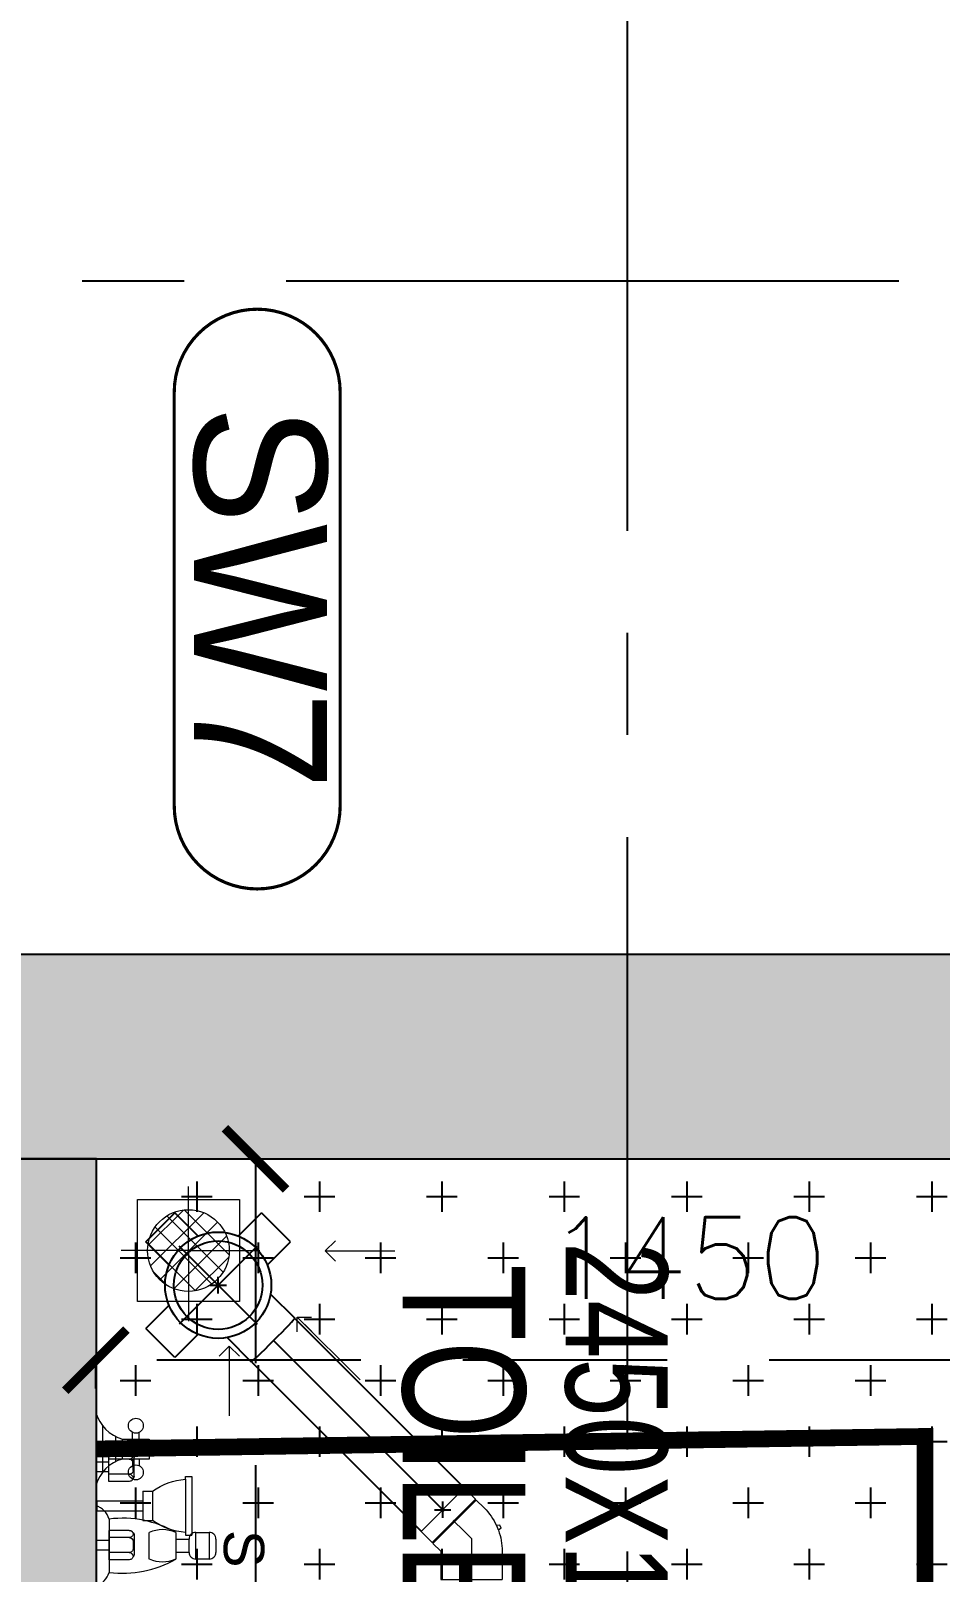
# Model space of a CAD drawing. Header units: millimetres. Extents: x -414464 to 1686, y -90036 to 108605.
# Drawn here: x -101122 to -100008, y -56921 to -55034 of the extents above; entities that cross this region are included whole.
import ezdxf

# ---------------------------------------------------------------- set-up
doc = ezdxf.new("R2010")
doc.units = ezdxf.units.MM
doc.header["$LTSCALE"] = 1000
doc.header["$MEASUREMENT"] = 0
for name, pattern in [('$1$AUDIT_D_120904163729-0', [0]), ('$36$HIDDEN', [0.375, 0.25, -0.125]), ('AUDIT_D_120904163729-0', [0]), ('T8(T9 IS SIMILAR) - DIMENSION & TEXTING$1$AUDIT_D_120904163729-0', [0]), ('T8(T9 IS SIMILAR) - DIMENSION & TEXTING$1$CENTERX2', [101.6, 63.5, -12.7, 12.7, -12.7]), ('T8(T9 IS SIMILAR) - DIMENSION & TEXTING$1$HIDDEN', [0.375, 0.25, -0.125]), ('T8_REFUGE COLUMNS$1$CENTER2', [1.125, 0.75, -0.125, 0.125, -0.125])]:
    doc.linetypes.add(name, pattern=pattern)
doc.layers.get('0').update_dxf_attribs({"linetype": 'AUDIT_D_120904163729-0'})
for name, color, linetype in [('$0$A-HATCH -160', 251, '$1$AUDIT_D_120904163729-0'), ('$21$A-DIMENSIONS', 2, '$36$HIDDEN'), ('2BHK-A - BACK$1$A-TOI SUNK 50MM', 8, 'Continuous'), ('a-rcc', 3, 'Continuous'), ('T8(T9 IS SIMILAR) - DIMENSION & TEXTING$1$A-DIMENSIONS', 2, 'T8(T9 IS SIMILAR) - DIMENSION & TEXTING$1$HIDDEN'), ('T8(T9 IS SIMILAR) - DIMENSION & TEXTING$1$A-PLUMBING', 7, 'T8(T9 IS SIMILAR) - DIMENSION & TEXTING$1$AUDIT_D_120904163729-0'), ('T8(T9 IS SIMILAR) - DIMENSION & TEXTING$1$pl-75 dia waste pipe', 3, 'Continuous'), ('T8(T9 IS SIMILAR) - DIMENSION & TEXTING$1$pl-75 dia waste pipe1', 3, 'Continuous'), ('T8(T9 IS SIMILAR) - DIMENSION & TEXTING$1$PL-FITTINGS', 5, 'Continuous'), ('T8(T9 IS SIMILAR) - DIMENSION & TEXTING$1$U-TI-75MM WASTE WATER PIPE', 3, 'Continuous'), ('T8(T9 IS SIMILAR) - DIMENSION & TEXTING$1$U-TI-TEXT', 7, 'Continuous'), ('T8(T9 IS SIMILAR) - DIMENSION & TEXTING$1$U-TI-WS', 5, 'Continuous'), ('T8(T9 IS SIMILAR)$1$$6$a-beam 2', 50, 'Continuous'), ('T8_REFUGE COLUMNS$1$A-CENTERLINE', 193, 'T8_REFUGE COLUMNS$1$CENTER2'), ('T8_REFUGE COLUMNS$1$A-RCC COLS', 3, 'Continuous'), ('T8_TYPICAL COLUMNS$1$A-RCC COLS', 3, 'Continuous')]:
    doc.layers.add(name, color=color, linetype=linetype)
for name, color, linetype, lineweight in [('2BHK-A - BACK$1$a-Text', 4, 'Continuous', 0), ('2BHK-A - BACK$1$a-TEXT -R SIZE', 4, 'Continuous', 0), ('2BHK-A - BACK$1$a-TOI-fixtures', 251, 'Continuous', 0), ('T8(T9 IS SIMILAR) - DIMENSION & TEXTING$1$FURNITURE_AR', 34, 'Continuous', 9), ('T8(T9 IS SIMILAR)$1$D&W', 8, 'Continuous', 25), ('T8_REFUGE COLUMNS$1$A-COLUMN NO size reduce', 81, 'Continuous', 25)]:
    doc.layers.add(name, color=color, linetype=linetype, lineweight=lineweight)
doc.layers.add('T8(T9 IS SIMILAR) - DIMENSION & TEXTING$1$GEB-BEZUG', color=2, linetype='Continuous', lineweight=25, true_color=0xffff00)
doc.layers.add('T8_REFUGE COLUMNS$1$COL-HATCH', color=7, linetype='Continuous', lineweight=25, true_color=0xa3a3a3)
doc.styles.add('2BHK-A - BACK$1$ARIAL ARROW', font='swisscl.ttf')
doc.styles.add('2BHK-A - BACK$1$Romans 1', font='romans.shx', dxfattribs={"height": 100})
doc.styles.add('T8(T9 IS SIMILAR) - DIMENSION & TEXTING$1$arial', font='sanss___.ttf')
doc.styles.add('T8(T9 IS SIMILAR) - DIMENSION & TEXTING$1$Romans 1', font='romans.shx', dxfattribs={"height": 100})
doc.styles.add('T8_REFUGE COLUMNS$1$STANDARD', font='GOTHIC.TTF')
doc.dimstyles.new('2BHK-A - BACK$1$ALPINE S', dxfattribs={"dimscale": 0, "dimtxt": 100, "dimasz": 75, "dimexe": 0, "dimexo": 0, "dimgap": 75, "dimtad": 1, "dimdec": 0, "dimzin": 0, "dimdsep": 46, "dimtxsty": '2BHK-A - BACK$1$Romans 1', "dimblk": '2BHK-A - BACK$1$_ArchTick', "dimcen": 0.09, "dimclrd": 256, "dimclre": 256, "dimclrt": 7, "dimadec": 0, "dimazin": 0, "dimtfac": 1, "dimtdec": 0, "dimtofl": 0, "dimtmove": 1, "dimatfit": 0, "dimldrblk": '2BHK-A - BACK$1$_Open90', "dimfxl": 1, "dimtolj": 1, "dimtzin": 0, "dimarcsym": 0})
doc.dimstyles.new('T8(T9 IS SIMILAR) - DIMENSION & TEXTING$1$ALPINE S', dxfattribs={"dimscale": 0, "dimtxt": 100, "dimasz": 75, "dimexe": 0, "dimexo": 0, "dimgap": 75, "dimtad": 1, "dimdec": 0, "dimzin": 0, "dimdsep": 46, "dimtxsty": 'T8(T9 IS SIMILAR) - DIMENSION & TEXTING$1$Romans 1', "dimblk": 'T8(T9 IS SIMILAR) - DIMENSION & TEXTING$1$_ArchTick', "dimcen": 0.09, "dimclrd": 256, "dimclre": 256, "dimclrt": 7, "dimadec": 0, "dimazin": 0, "dimtfac": 1, "dimtdec": 0, "dimtofl": 0, "dimtmove": 1, "dimatfit": 0, "dimldrblk": 'T8(T9 IS SIMILAR) - DIMENSION & TEXTING$1$_Open90', "dimfxl": 1, "dimtolj": 1, "dimtzin": 0, "dimarcsym": 0})

# ---------------------------------------------------------------- blocks, each defined once
blk = doc.blocks.new('T8_REFUGE COLUMNS')
at = {"layer": 'T8_REFUGE COLUMNS$1$COL-HATCH', "linetype": 'ByBlock'}
h = blk.add_hatch(color=256, dxfattribs=at)
h.dxf.hatch_style = 1
h.paths.add_polyline_path([(1196642.1, -5706299.9), (1196392.1, -5706299.9), (1196392.1, -5708099.9), (1196642.1, -5708099.9)])
h = blk.add_hatch(color=256, dxfattribs=at)
h.dxf.hatch_style = 1
h.paths.add_polyline_path([(1196642.1, -5708099.9), (1199252.1, -5708099.9), (1199252.1, -5707849.9), (1196642.1, -5707849.9)])
at = {"layer": 'T8_REFUGE COLUMNS$1$A-CENTERLINE'}
for p, q in [((1195567.1, -5727867.6), (1195567.1, -5698299.6)), ((1217248.2, -5707199.9), (1182156.9, -5707199.9))]:
    blk.add_line(p, q, dxfattribs=at)
at = {"layer": 'T8_REFUGE COLUMNS$1$A-COLUMN NO size reduce', "linetype": 'ByBlock', "const_width": 3.9}
blk.add_lwpolyline([(1195703.5, -5707754.8, -1), (1195703.5, -5707551.6), (1196210.2, -5707551.6, -1), (1196210.2, -5707754.8)], format="xyb", close=True, dxfattribs=at)
at = {"layer": 'T8_REFUGE COLUMNS$1$A-RCC COLS', "linetype": 'ByBlock'}
for points in [[(1196642.1, -5706299.9), (1196392.1, -5706299.9), (1196392.1, -5708099.9), (1196642.1, -5708099.9)], [(1196642.1, -5708099.9), (1199252.1, -5708099.9), (1199252.1, -5707849.9), (1196642.1, -5707849.9)]]:
    blk.add_lwpolyline(points, close=True, dxfattribs=at)
at = {"layer": 'T8_REFUGE COLUMNS$1$A-COLUMN NO size reduce', "linetype": 'ByBlock', "insert": (1195719.8, -5707567.9), "char_height": 162.5, "attachment_point": 1, "style": 'T8_REFUGE COLUMNS$1$STANDARD'}
blk.add_mtext_dynamic_manual_height_columns('SW7', width=444.685, gutter_width=500, heights=[0], dxfattribs=at)
blk = doc.blocks.new('T8_TYPICAL COLUMNS')
at = {"layer": 'T8_TYPICAL COLUMNS$1$A-RCC COLS', "linetype": 'ByBlock'}
blk.add_blockref('T8_REFUGE COLUMNS', (0, 0), dxfattribs=at)
blk = doc.blocks.new('2BHK-A - BACK$1$Type-A-First Floor Plan-bottom-up$0$FLOOR TRAP-flat-6')
at = {"layer": '2BHK-A - BACK$1$a-TOI-fixtures'}
h = blk.add_hatch(dxfattribs=at)
h.set_pattern_fill('ACET-2D-_USER', color=256, scale=20, angle=45, style=0, double=1, pattern_type=0)
h.set_pattern_definition([(45, (-789896.981, 5385770.066), (-14.142135624, 14.142135624), []), (135, (-789896.981, 5385770.066), (-14.142135624, -14.142135624), [])])
edge = h.paths.add_edge_path()
edge.add_arc((150, 150), 50, 0, 360)
for q in [(150, 228.6), (67.6, 150), (237.4, 150), (150, 63.6)]:
    blk.add_line((150, 150), q, dxfattribs=at)
blk.add_lwpolyline([(87.5, 212.5), (212.5, 212.5), (212.5, 87.5), (87.5, 87.5)], close=True, dxfattribs=at)
blk.add_circle((150, 150), 50, dxfattribs=at)
blk = doc.blocks.new('2BHK-A - BACK$1$SH-flat-2')
at = {"color": 0}
for p, q in [((14.6, 30), (14.7, 66)), ((39.8, 57.2), (14.6, 57.2)), ((39.9, 65.9), (14.7, 66)), ((45.9, 36.2), (45.9, 59)), ((0.1, 54), (14.6, 54)), ((0.1, 42), (14.6, 42)), ((39.7, 38.7), (14.5, 38.7)), ((44.6, 43), (44.6, 52.2)), ((39.8, 29.9), (14.6, 30)), ((43.4, 31.6), (44.7, 33.1)), ((108.4, -32.8), (108.5, 32.4)), ((108.5, 35.8), (116.3, 35.8)), ((108.5, 32.4), (108.5, 35.8)), ((116.2, -36.2), (116.3, 35.8)), ((0, -6), (0, 6)), ((0, 6), (56.3, 5.9)), ((56.2, -18.1), (56.3, 17.9)), ((56.3, 17.9), (68.3, 17.9)), ((68.2, -18.1), (68.3, 17.9)), ((0, -6), (56.3, -6.1)), ((56.2, -18.1), (68.2, -18.1)), ((14.5, -30), (14.4, -66)), ((39.7, -30.1), (14.5, -30)), ((43.3, -31.7), (44.6, -33.3)), ((45.7, -36.4), (45.7, -59.2)), ((108.4, -32.8), (108.4, -36.2)), ((108.4, -36.2), (116.2, -36.2)), ((-0.1, -42), (14.4, -42)), ((-0.1, -54), (14.4, -54)), ((39.6, -38.8), (14.4, -38.8)), ((44.4, -43.2), (44.4, -52.4)), ((39.5, -57.3), (14.3, -57.3)), ((39.6, -66.1), (14.4, -66))]:
    blk.add_line(p, q, dxfattribs=at)
for centre, radius, start, end in [((39.8, 62), 4.8, 269.8776, 359.8776), ((39.8, 52.2), 4.8, 359.8776, 89.8776), ((39.9, 61.1), 4.8, 359.8776, 89.8776), ((41.1, 59), 4.8, 359.8776, 46.4449), ((39.8, 43.5), 4.8, 269.8776, 359.8776), ((39.7, 33.9), 4.8, 359.8776, 89.8776), ((39.8, 34.7), 4.8, 269.8776, 359.8776), ((41.1, 36.2), 4.8, 319.2258, 359.8776), ((114.8, -47.9), 80.5, 94.4595, 125.2375), ((115, 47.4), 80.5, 234.5177, 265.2957), ((39.6, -34), 4.8, 269.8776, 359.8776), ((39.7, -34.9), 4.8, 359.8776, 89.8776), ((40.9, -36.4), 4.8, 359.8776, 40.5294), ((39.5, -52.4), 4.8, 269.8776, 359.8776), ((39.6, -43.6), 4.8, 359.8776, 89.8776), ((39.5, -62.1), 4.8, 359.8776, 89.8776), ((39.6, -61.3), 4.8, 269.8776, 359.8776), ((40.9, -59.2), 4.8, 313.3103, 359.8776)]:
    blk.add_arc(centre, radius, start, end, dxfattribs=at)
blk = doc.blocks.new('2BHK-A - BACK$1$_ArchTick')
at = {"color": 0, "linetype": 'ByBlock', "const_width": 0.15}
blk.add_lwpolyline([(-0.5, -0.5), (0.5, 0.5)], dxfattribs=at)
blk = doc.blocks.new('2BHK-A - BACK$1$_Open90')
at = {"color": 0, "linetype": 'ByBlock', "lineweight": -2}
for p, q in [((0, 0), (-1, 0)), ((-0.5, 0.5), (0, 0)), ((0, 0), (-0.5, -0.5))]:
    blk.add_line(p, q, dxfattribs=at)
blk = doc.blocks.new('T8(T9 IS SIMILAR) - DIMENSION & TEXTING$1$_ArchTick')
at = {"color": 0, "linetype": 'ByBlock', "const_width": 0.15}
blk.add_lwpolyline([(-0.5, -0.5), (0.5, 0.5)], dxfattribs=at)
blk = doc.blocks.new('*D1558')
at = {"layer": 'T8(T9 IS SIMILAR) - DIMENSION & TEXTING$1$A-DIMENSIONS', "linetype": 'T8(T9 IS SIMILAR) - DIMENSION & TEXTING$1$HIDDEN', "lineweight": -2, "transparency": 16777216}
for p, q in [((1196642.3, -5707850.9), (1196642.3, -5707655.2)), ((1199092.3, -5707851.3), (1199092.3, -5707655.2))]:
    blk.add_line(p, q, dxfattribs=at)
at = {"layer": 'T8(T9 IS SIMILAR) - DIMENSION & TEXTING$1$A-DIMENSIONS', "lineweight": -2, "transparency": 16777216}
blk.add_line((1196642.3, -5707655.2), (1199092.3, -5707655.2), dxfattribs=at)
at = {"layer": 'T8(T9 IS SIMILAR) - DIMENSION & TEXTING$1$A-DIMENSIONS', "linetype": 'ByBlock', "lineweight": -2, "transparency": 16777216, "xscale": 75, "yscale": 75, "zscale": 75, "rotation": 180}
blk.add_blockref('T8(T9 IS SIMILAR) - DIMENSION & TEXTING$1$_ArchTick', (1196642.3, -5707655.2), dxfattribs=at)
at = {"layer": 'T8(T9 IS SIMILAR) - DIMENSION & TEXTING$1$A-DIMENSIONS', "linetype": 'ByBlock', "lineweight": -2, "transparency": 16777216, "xscale": 75, "yscale": 75, "zscale": 75}
blk.add_blockref('T8(T9 IS SIMILAR) - DIMENSION & TEXTING$1$_ArchTick', (1199092.3, -5707655.2), dxfattribs=at)
at = {"layer": 'T8(T9 IS SIMILAR) - DIMENSION & TEXTING$1$A-DIMENSIONS', "color": 7, "linetype": 'ByBlock', "transparency": 16777216, "insert": (1197867.3, -5707530.2), "char_height": 100, "attachment_point": 5, "style": 'T8(T9 IS SIMILAR) - DIMENSION & TEXTING$1$Romans 1'}
blk.add_mtext('\\A1;2450', dxfattribs=at)
blk = doc.blocks.new('T8(T9 IS SIMILAR) - DIMENSION & TEXTING$1$_Open90')
at = {"color": 0, "linetype": 'ByBlock', "lineweight": -2}
for p, q in [((-0.5, 0.5), (0, 0)), ((0, 0), (-1, 0)), ((0, 0), (-0.5, -0.5))]:
    blk.add_line(p, q, dxfattribs=at)
blk = doc.blocks.new('*D1559')
at = {"layer": 'T8(T9 IS SIMILAR) - DIMENSION & TEXTING$1$A-DIMENSIONS', "linetype": 'T8(T9 IS SIMILAR) - DIMENSION & TEXTING$1$HIDDEN', "lineweight": -2, "transparency": 16777216}
for p, q in [((1196923.3, -5706401.3), (1196888.8, -5706401.3)), ((1196923.3, -5707850.9), (1196888.8, -5707850.9))]:
    blk.add_line(p, q, dxfattribs=at)
at = {"layer": 'T8(T9 IS SIMILAR) - DIMENSION & TEXTING$1$A-DIMENSIONS', "lineweight": -2, "transparency": 16777216}
blk.add_line((1196888.8, -5706401.3), (1196888.8, -5707850.9), dxfattribs=at)
at = {"layer": 'T8(T9 IS SIMILAR) - DIMENSION & TEXTING$1$A-DIMENSIONS', "linetype": 'ByBlock', "lineweight": -2, "transparency": 16777216, "xscale": 75, "yscale": 75, "zscale": 75}
for p, rotation in [((1196888.8, -5706401.3), 90), ((1196888.8, -5707850.9), 270)]:
    blk.add_blockref('T8(T9 IS SIMILAR) - DIMENSION & TEXTING$1$_ArchTick', p, dxfattribs=dict(at, rotation=rotation))
at = {"layer": 'T8(T9 IS SIMILAR) - DIMENSION & TEXTING$1$A-DIMENSIONS', "color": 7, "linetype": 'ByBlock', "transparency": 16777216, "insert": (1196763.8, -5707126.1), "char_height": 100, "attachment_point": 5, "rotation": 90, "style": 'T8(T9 IS SIMILAR) - DIMENSION & TEXTING$1$Romans 1'}
blk.add_mtext('\\A1;1450', dxfattribs=at)
blk = doc.blocks.new('T8(T9 IS SIMILAR) - DIMENSION & TEXTING$1$Einfügepunkt')
at = {"layer": 'T8(T9 IS SIMILAR) - DIMENSION & TEXTING$1$GEB-BEZUG'}
for p, q in [((-7.1, -7.1), (7.1, 7.1)), ((-7.1, 7.1), (7.1, -7.1))]:
    blk.add_line(p, q, dxfattribs=at)
blk = doc.blocks.new('T8(T9 IS SIMILAR) - DIMENSION & TEXTING$1$388.001.00.1_G')
at = {"layer": 'T8(T9 IS SIMILAR) - DIMENSION & TEXTING$1$U-TI-75MM WASTE WATER PIPE', "ltscale": 5}
for p, q in [((-25.1, 60.1), (-25.1, 100)), ((-25.1, 100), (25.1, 100)), ((25.1, 60.1), (25.1, 100)), ((0, 0), (0, 67.6)), ((-60.1, 25.1), (-100, 25.1)), ((-100, -25.1), (-100, 25.1)), ((60.1, 25.1), (100, 25.1)), ((100, -25.1), (100, 25.1)), ((0, 0), (-67.6, 0)), ((0, 0), (0, 2.5)), ((0, 0), (0, -67.6)), ((0, 0), (67.6, 0)), ((0, 0), (-2.5, 0)), ((0, 0), (0, -2.5)), ((0, 0), (2.5, 0)), ((-60.1, -25.1), (-100, -25.1)), ((60.1, -25.1), (100, -25.1)), ((-37.7, -53.1), (-37.7, -95)), ((37.7, -53.1), (37.7, -95))]:
    blk.add_line(p, q, dxfattribs=at)
for radius in [65.1, 54.2]:
    blk.add_circle((0, 0), radius, dxfattribs=at)
blk.add_ellipse((0, -95), major_axis=(37.7, 0), ratio=0.026177, start_param=3.141593, end_param=6.283185, dxfattribs=at)
blk.add_blockref('T8(T9 IS SIMILAR) - DIMENSION & TEXTING$1$Einfügepunkt', (0, 0), dxfattribs=at)
blk = doc.blocks.new('T8(T9 IS SIMILAR) - DIMENSION & TEXTING$1$365.045.16.1_A')
at = {"lineweight": 13, "ltscale": 25}
for p, q in [((-61.9, 8.8), (-8.8, 61.9)), ((8.3, 44.7), (-8.8, 61.9)), ((8.3, 44.7), (-44.7, -8.3)), ((-43.7, -9.4), (9.4, 43.7)), ((8.3, 43.7), (-43.7, -8.3)), ((8.3, 43.7), (8.3, 44.7)), ((8.3, 43.7), (9.4, 43.7)), ((15.5, 37.5), (9.4, 43.7)), ((-17.1, 17.1), (-18.9, 18.9)), ((-44.7, -8.3), (-61.9, 8.8)), ((0, 0), (-17.1, 17.1)), ((-9.2, 9.2), (-11, 11)), ((0, -15.5), (0, 0)), ((34.7, 16.5), (30.6, 16)), ((36.3, 12.9), (32.9, 10.3)), ((34.7, 16.5), (36.3, 12.9)), ((-43.7, -8.3), (-44.7, -8.3)), ((-43.7, -8.3), (-43.7, -9.4)), ((-37.5, -15.5), (-43.7, -9.4)), ((-37.5, -29.3), (-37.5, -15.5)), ((0, -29.3), (0, -15.5)), ((37.5, -29.3), (37.5, -15.5)), ((-36.7, -30), (-37.5, -29.3)), ((37.5, -29.3), (-37.5, -29.3)), ((-36.7, -30), (-37.5, -30.7)), ((-37.5, -50), (-37.5, -30.7)), ((-37.5, -30.7), (37.5, -30.7)), ((-36.7, -30), (36.8, -30)), ((0, -31.8), (0, -29.3)), ((36.8, -30), (37.5, -29.3)), ((36.8, -30), (37.5, -30.7)), ((37.5, -50), (37.5, -30.7)), ((-37.5, -50), (37.5, -50)), ((0, -50), (-2.5, -50)), ((0, -50), (0, -47.5)), ((0, -50), (0, -52.5)), ((0, -50), (2.5, -50))]:
    blk.add_line(p, q, dxfattribs=at)
for start, end in [(24.8604, 45), (0, 20.1396)]:
    blk.add_arc((-37.5, -15.5), 75, start, end, dxfattribs=at)
blk.add_open_spline([(32.9, 10.3), (32.9, 10.3), (32.9, 10.3), (32.8, 10.5), (32.8, 10.6), (32.6, 11), (32.4, 11.3), (32.2, 11.9), (32.1, 12.1), (31.9, 12.6), (31.8, 12.8), (31.6, 13.2), (31.6, 13.4), (31.4, 13.8), (31.3, 14), (31.1, 14.6), (31, 14.9), (30.8, 15.4), (30.7, 15.6), (30.6, 15.9), (30.6, 16), (30.6, 16)], degree=3, knots=[-0.9758327, -0.9758327, -0.9758327, -0.9758327, -0.8930469, -0.8930469, -0.7796093, -0.7796093, -0.6561479, -0.6561479, -0.5667077, -0.5667077, -0.5007206, -0.5007206, -0.4380575, -0.4380575, -0.3616519, -0.3616519, -0.247098, -0.247098, -0.1245121, -0.1245121, 0, 0, 0, 0], dxfattribs=at)
blk.add_blockref('T8(T9 IS SIMILAR) - DIMENSION & TEXTING$1$Einfügepunkt', (0, -50), dxfattribs=at)
blk = doc.blocks.new('T8(T9 IS SIMILAR) - DIMENSION & TEXTING$1$FAUCET')
at = {"layer": 'T8(T9 IS SIMILAR) - DIMENSION & TEXTING$1$FURNITURE_AR', "color": 7}
for p, q in [((-0.02, 0.17), (0.02, 0.17)), ((-0.02, 0.15), (-0.02, 0.17)), ((-0.01, 0.18), (0.01, 0.18)), ((0.02, 0.17), (0.02, 0.15)), ((0.02, 0.15), (-0.02, 0.15)), ((0.01, 0.14), (-0.01, 0.14)), ((-0.01, 0.12), (-0.01, 0.14)), ((0.01, 0.14), (0.01, 0.12)), ((-0.02, 0.12), (0.02, 0.12)), ((-0.16, 0.08), (-0.13, 0.08)), ((-0.16, 0.04), (-0.16, 0.08)), ((-0.13, 0.08), (-0.13, 0.04)), ((0.02, 0.08), (-0.02, 0.08)), ((0.13, 0.08), (0.16, 0.08)), ((0.13, 0.04), (0.13, 0.08)), ((0.16, 0.08), (0.16, 0.04)), ((-0.16, 0.065), (-0.17, 0.065)), ((-0.16, 0.055), (-0.17, 0.055)), ((-0.13, 0.065), (-0.12, 0.065)), ((-0.13, 0.055), (-0.12, 0.055)), ((0.13, 0.065), (0.12, 0.065)), ((0.13, 0.055), (0.12, 0.055)), ((0.16, 0.065), (0.17, 0.065)), ((0.16, 0.055), (0.17, 0.055)), ((-0.1258, 0.03), (-0.1639, 0.03)), ((-0.13, 0.04), (-0.16, 0.04)), ((0.1642, 0.03), (0.1261, 0.03)), ((0.16, 0.04), (0.13, 0.04)), ((-0.2, 0), (-0.09, 0)), ((-0.1803, 0.01), (-0.1096, 0.01)), ((-0.06, 0), (0.06, 0)), ((-0.04, 0.02), (0.04, 0.02)), ((0.09, 0), (0.2, 0)), ((0.1097, 0.01), (0.1804, 0.01))]:
    blk.add_line(p, q, dxfattribs=at)
for centre in [(-0.18, 0.06), (-0.145, 0.06), (-0.11, 0.06), (0.11, 0.06), (0.145, 0.06), (0.18, 0.06)]:
    blk.add_circle(centre, 0.0112, dxfattribs=at)
for centre, radius, start, end in [((-0.0103, 0.1703), 0.0097, 88.2224, 181.7776), ((0.0103, 0.1703), 0.0097, 358.2224, 91.7776), ((-0.0103, 0.1497), 0.0097, 178.2224, 271.7776), ((0.0103, 0.1497), 0.0097, 268.2224, 1.7776), ((0.12, 0.04), 0.1612, 150.2551, 187.125), ((0.0257, 0.1), 0.0498, 156.3417, 203.6583), ((-0.0257, 0.1), 0.0498, 336.3417, 23.6584), ((-0.12, 0.04), 0.1612, 352.875, 29.7449), ((-0.215, 0.055), 0.057, 285.2551, 344.7449), ((-0.075, 0.055), 0.057, 195.2551, 254.7449), ((0.075, 0.055), 0.057, 285.2551, 344.7449), ((0.215, 0.055), 0.057, 195.2551, 254.7449), ((-0.0318, -0.0082), 0.0293, 106.1502, 163.8498), ((0.0318, -0.0082), 0.0293, 16.1502, 73.8498)]:
    blk.add_arc(centre, radius, start, end, dxfattribs=at)
blk = doc.blocks.new('T8(T9 IS SIMILAR) - DIMENSION & TEXTING$1$A$C77D62699')
at = {"layer": 'T8(T9 IS SIMILAR) - DIMENSION & TEXTING$1$pl-75 dia waste pipe1'}
for p, q in [((-10614, 6267.4, 0), (-10406.9, 6474.5, 0)), ((-10561, 6214.4, 0), (-10353.9, 6421.5, 0))]:
    blk.add_line(p, q, dxfattribs=at)
at = {"layer": 'T8(T9 IS SIMILAR) - DIMENSION & TEXTING$1$pl-75 dia waste pipe1', "color": 12, "linetype": 'T8(T9 IS SIMILAR) - DIMENSION & TEXTING$1$CENTERX2'}
blk.add_line((-10587.5, 6240.9, 0), (-10380.4, 6448, 0), dxfattribs=at)
at = {"layer": 'T8(T9 IS SIMILAR) - DIMENSION & TEXTING$1$U-TI-WS', "lineweight": 40, "ltscale": 0.01, "const_width": 20.5, "elevation": 0.7}
blk.add_lwpolyline([(-8133.5, 6191), (-7921.6, 6191), (-7937, 7038.5), (-10470.1, 7038.5), (-10454.7, 6023.2)], dxfattribs=at)
at = {"layer": 'T8(T9 IS SIMILAR) - DIMENSION & TEXTING$1$FURNITURE_AR', "xscale": 816.4485071879512, "yscale": 816.4485071879512, "zscale": 816.4485071879512}
blk.add_blockref('T8(T9 IS SIMILAR) - DIMENSION & TEXTING$1$FAUCET', (-10336.3, 6023.2, 0.7), dxfattribs=at)
at = {"layer": 'T8(T9 IS SIMILAR) - DIMENSION & TEXTING$1$pl-75 dia waste pipe', "ltscale": 0.1, "xscale": -1.000020158935082, "yscale": 1.000020158935082, "zscale": 1.000020158935082, "rotation": 314.9999999999998}
blk.add_blockref('T8(T9 IS SIMILAR) - DIMENSION & TEXTING$1$365.045.16.1_A', (-10345, 6483.3, 0), dxfattribs=at)
at = {"layer": 'T8(T9 IS SIMILAR) - DIMENSION & TEXTING$1$PL-FITTINGS', "xscale": 1.000020158935082, "yscale": 1.000020158935082, "zscale": 1.000020158935082, "rotation": 135}
blk.add_blockref('T8(T9 IS SIMILAR) - DIMENSION & TEXTING$1$388.001.00.1_G', (-10655.3, 6173, 0), dxfattribs=at)
at = {"layer": 'T8(T9 IS SIMILAR) - DIMENSION & TEXTING$1$U-TI-TEXT', "style": 'T8(T9 IS SIMILAR) - DIMENSION & TEXTING$1$arial'}
blk.add_text('S', height=49.5, rotation=359.9999, dxfattribs=at).set_placement((-10355.7, 6179.9, 2))
blk = doc.blocks.new('2BHK-A - BACK$1$A$C1DA736AB')
at = {"color": 0, "linetype": 'ByBlock'}
for points in [[(117, 0.4, 0), (202.3, 0.4, 0)], [(81.7, -82.8, 0), (158.2, -159.9, 0)], [(0.4, -117, 0), (0.4, -202.3, 0)]]:
    blk.add_leader(points, dimstyle='2BHK-A - BACK$1$ALPINE S', override={"dimscale": 1, "dimasz": 25, "dimtad": 0, "dimfxl": 5, "dimtfill": 1, "dimarcsym": 1}, dxfattribs=at)
blk = doc.blocks.new('2BHK-A - BACK')
at = {"layer": '2BHK-A - BACK$1$A-TOI SUNK 50MM'}
h = blk.add_hatch(dxfattribs=at)
h.set_pattern_fill('CROSS', color=256, scale=300, style=0)
h.set_pattern_definition([(9e-15, (54492.616, 14881.46), (75, 75), [37.5, -112.5]), (90, (54511.366, 14862.71), (-75, 75), [37.5, -112.5])])
h.paths.add_polyline_path([(1196642.1, -5706399.9), (1199092.2, -5706399.9), (1199092.2, -5707849.9), (1196642.1, -5707849.9)])
h.paths.add_polyline_path([(1202691.8, -5706399.9), (1200442.1, -5706399.9), (1200442.1, -5707850.3), (1202692.3, -5707850.3)])
blk.add_lwpolyline([(1196642.1, -5706399.9), (1199092.2, -5706399.9), (1199092.2, -5707849.9), (1196642.1, -5707849.9)], close=True, dxfattribs=at)
at = {"layer": '2BHK-A - BACK$1$a-TOI-fixtures'}
for name, p, xscale, rotation in [('2BHK-A - BACK$1$A$C1DA736AB', (1196754.6, -5707687), -1, 180), ('2BHK-A - BACK$1$SH-flat-2', (1197067.2, -5707849.6, 0), -0.9999999999999941, 269.877592600283)]:
    blk.add_blockref(name, p, dxfattribs=dict(at, xscale=xscale, rotation=rotation))
at = {"layer": '2BHK-A - BACK$1$a-TOI-fixtures', "extrusion": (0, 0, -1), "xscale": -1, "zscale": -1, "rotation": 270}
blk.add_blockref('2BHK-A - BACK$1$Type-A-First Floor Plan-bottom-up$0$FLOOR TRAP-flat-6', (-1196904.6, -5707887.4), dxfattribs=at)
at = {"layer": '2BHK-A - BACK$1$a-Text', "style": '2BHK-A - BACK$1$ARIAL ARROW'}
blk.add_text('TOILET-1', height=150, dxfattribs=at).set_placement((1196771.3, -5707474.9))
at = {"layer": '2BHK-A - BACK$1$a-TEXT -R SIZE', "color": 2, "style": '2BHK-A - BACK$1$ARIAL ARROW'}
blk.add_text('2450X1450', height=125, dxfattribs=at).set_placement((1196744.1, -5707275.6))
blk = doc.blocks.new('T8(T9 IS SIMILAR) - DIMENSION & TEXTING')
at = {"layer": 'T8(T9 IS SIMILAR) - DIMENSION & TEXTING$1$A-PLUMBING', "linetype": 'ByBlock'}
blk.add_blockref('T8(T9 IS SIMILAR) - DIMENSION & TEXTING$1$A$C77D62699', (1207452.3, -5713874), dxfattribs=at)
at = {"layer": 'T8(T9 IS SIMILAR) - DIMENSION & TEXTING$1$A-DIMENSIONS', "linetype": 'ByBlock'}
dim = blk.add_linear_dim(base=(1196888.8, -5707850.9), p1=(1196923.3, -5706401.3), p2=(1196923.3, -5707850.9), angle=270, dimstyle='T8(T9 IS SIMILAR) - DIMENSION & TEXTING$1$ALPINE S', override={"dimscale": 1, "dimfxl": 5, "dimarcsym": 1}, dxfattribs=at)
dim.commit()
dim.dimension.update_dxf_attribs({"geometry": '*D1559', "text_midpoint": (1196763.8, -5707126.1)})
dim = blk.add_linear_dim(base=(1199092.3, -5707655.2), p1=(1196642.3, -5707850.9, -0.7), p2=(1199092.3, -5707851.3), dimstyle='T8(T9 IS SIMILAR) - DIMENSION & TEXTING$1$ALPINE S', override={"dimscale": 1, "dimfxl": 5, "dimarcsym": 1}, dxfattribs=at)
dim.commit()
dim.dimension.update_dxf_attribs({"geometry": '*D1558', "text_midpoint": (1197867.3, -5707530.2)})
blk = doc.blocks.new('T8(T9 IS SIMILAR)')
at = {"layer": 'T8(T9 IS SIMILAR)$1$D&W', "linetype": 'ByBlock'}
for name in ['T8_TYPICAL COLUMNS', '2BHK-A - BACK']:
    blk.add_blockref(name, (0, 0), dxfattribs=at)
at = {"layer": 'T8(T9 IS SIMILAR)$1$$6$a-beam 2', "linetype": 'ByBlock'}
blk.add_blockref('T8(T9 IS SIMILAR) - DIMENSION & TEXTING', (0, 0), dxfattribs=at)
blk = doc.blocks.new('A$C48506478')
at = {"layer": '$21$A-DIMENSIONS', "linetype": 'ByBlock'}
blk.add_blockref('T8(T9 IS SIMILAR)', (-1195542.6, 5727884.6), dxfattribs=at)
at = {"layer": '$0$A-HATCH -160', "linetype": 'ByBlock'}
blk.add_blockref('T8(T9 IS SIMILAR) - DIMENSION & TEXTING', (-1195542.6, 5727884.6), dxfattribs=at)

msp = doc.modelspace()

# ---------------------------------------------------------------- block references
at = {"layer": 'a-rcc', "linetype": 'ByBlock', "rotation": 270}
msp.add_blockref('A$C48506478', (-121076, -55315.3, 0), dxfattribs=at)

doc.saveas('drawing.dxf')
